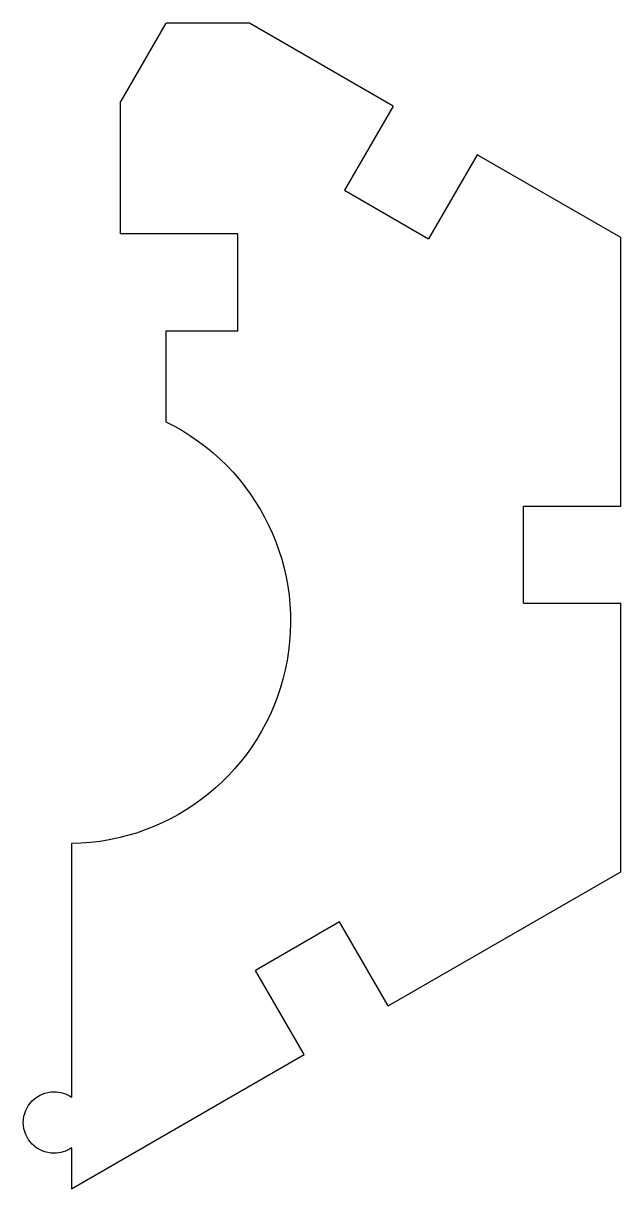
# Model space of a CAD drawing. Header units: millimetres. Extents: x 3245.5 to 3264.3, y 1559.9 to 1596.5.
import ezdxf

# ---------------------------------------------------------------- set-up
doc = ezdxf.new("R2010")
doc.units = ezdxf.units.MM

msp = doc.modelspace()

# ---------------------------------------------------------------- linework, layer by layer
at = {"color": 254, "true_color": 0xcad1ee, "extrusion": (-1.27115e-17, 7.42783e-07, -1)}
for p, q in [((3248.587, 1594.03, -103.548), (3250.029, 1596.528, -103.548)), ((3252.646, 1596.528, -103.548), (3250.029, 1596.528, -103.548)), ((3257.152, 1593.926, -103.548), (3252.646, 1596.528, -103.548)), ((3248.587, 1594.03, -103.548), (3248.587, 1589.917, -103.548)), ((3257.152, 1593.926, -103.548), (3255.628, 1591.287, -103.548)), ((3259.792, 1592.402, -103.548), (3258.268, 1589.763, -103.548)), ((3264.298, 1589.801, -103.548), (3259.792, 1592.402, -103.548)), ((3255.628, 1591.287, -103.548), (3258.268, 1589.763, -103.548)), ((3252.28, 1589.917, -103.548), (3248.587, 1589.917, -103.548)), ((3252.28, 1586.869, -103.548), (3252.28, 1589.917, -103.548)), ((3264.298, 1581.375, -103.548), (3264.298, 1589.801, -103.548)), ((3250.025, 1586.869, -103.548), (3250.025, 1584.019, -103.548)), ((3252.28, 1586.869, -103.548), (3250.025, 1586.869, -103.548)), ((3261.25, 1581.375, -103.548), (3264.298, 1581.375, -103.548)), ((3261.25, 1578.327, -103.548), (3261.25, 1581.375, -103.548)), ((3261.25, 1578.327, -103.548), (3264.298, 1578.327, -103.548)), ((3264.298, 1569.9, -103.548), (3264.298, 1578.327, -103.548)), ((3247.063, 1570.78, -103.548), (3247.063, 1562.82, -103.548)), ((3257, 1565.687, -103.548), (3264.298, 1569.9, -103.548)), ((3255.476, 1568.327, -103.548), (3252.837, 1566.803, -103.548)), ((3257, 1565.687, -103.548), (3255.476, 1568.327, -103.548)), ((3254.361, 1564.163, -103.548), (3252.837, 1566.803, -103.548)), ((3247.063, 1559.95, -103.548), (3254.361, 1564.163, -103.548)), ((3247.063, 1561.233, -103.548), (3247.063, 1559.95, -103.548))]:
    msp.add_line(p, q, dxfattribs=at)
for centre, radius, start, end in [((-3246.962, 1577.753, 103.549), 6.974, 116.0476, 269.1721), ((-3246.514, 1562.027, 103.549), 0.965, 270, 90), ((-3246.514, 1562.027, 103.549), 0.965, 90, 124.6837), ((-3246.514, 1562.027, 103.549), 0.965, 235.3163, 270)]:
    msp.add_arc(centre, radius, start, end, dxfattribs=at)

doc.saveas('drawing.dxf')
